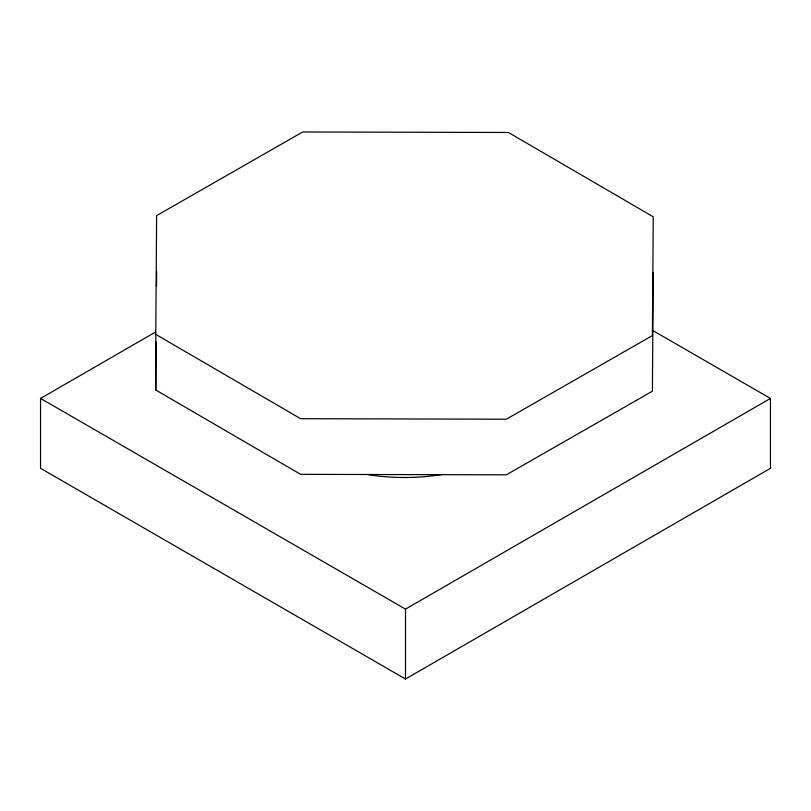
<?xml version="1.0" encoding="UTF-8"?>
<svg xmlns="http://www.w3.org/2000/svg" width="811" height="811" viewBox="0 0 811 811"><rect width="100%" height="100%" fill="white"/><g stroke="black" fill="none" stroke-linecap="round" stroke-linejoin="round"><path stroke-width="1.22" d="M155.773 334.385L156.624 215.614L302.685 131.98L508.406 132.477L653.26 216.811L652.409 335.572L506.338 419.206L300.628 418.709L155.773 334.385L155.773 390.01L300.628 474.344L506.338 474.83L652.409 391.196L653.26 272.435M155.773 390.01L156.117 341.999M156.513 286.405L156.624 271.239M652.085 330.097L770.45 398.434L770.45 468.312L405.5 679.02L40.55 468.312L40.55 398.434L155.621 331.993M40.55 398.434L405.5 609.132L770.45 398.434M405.5 609.132L405.5 679.02M442.198 474.445A135.995 78.515 0 0 1 368.123 474.648"/></g></svg>
